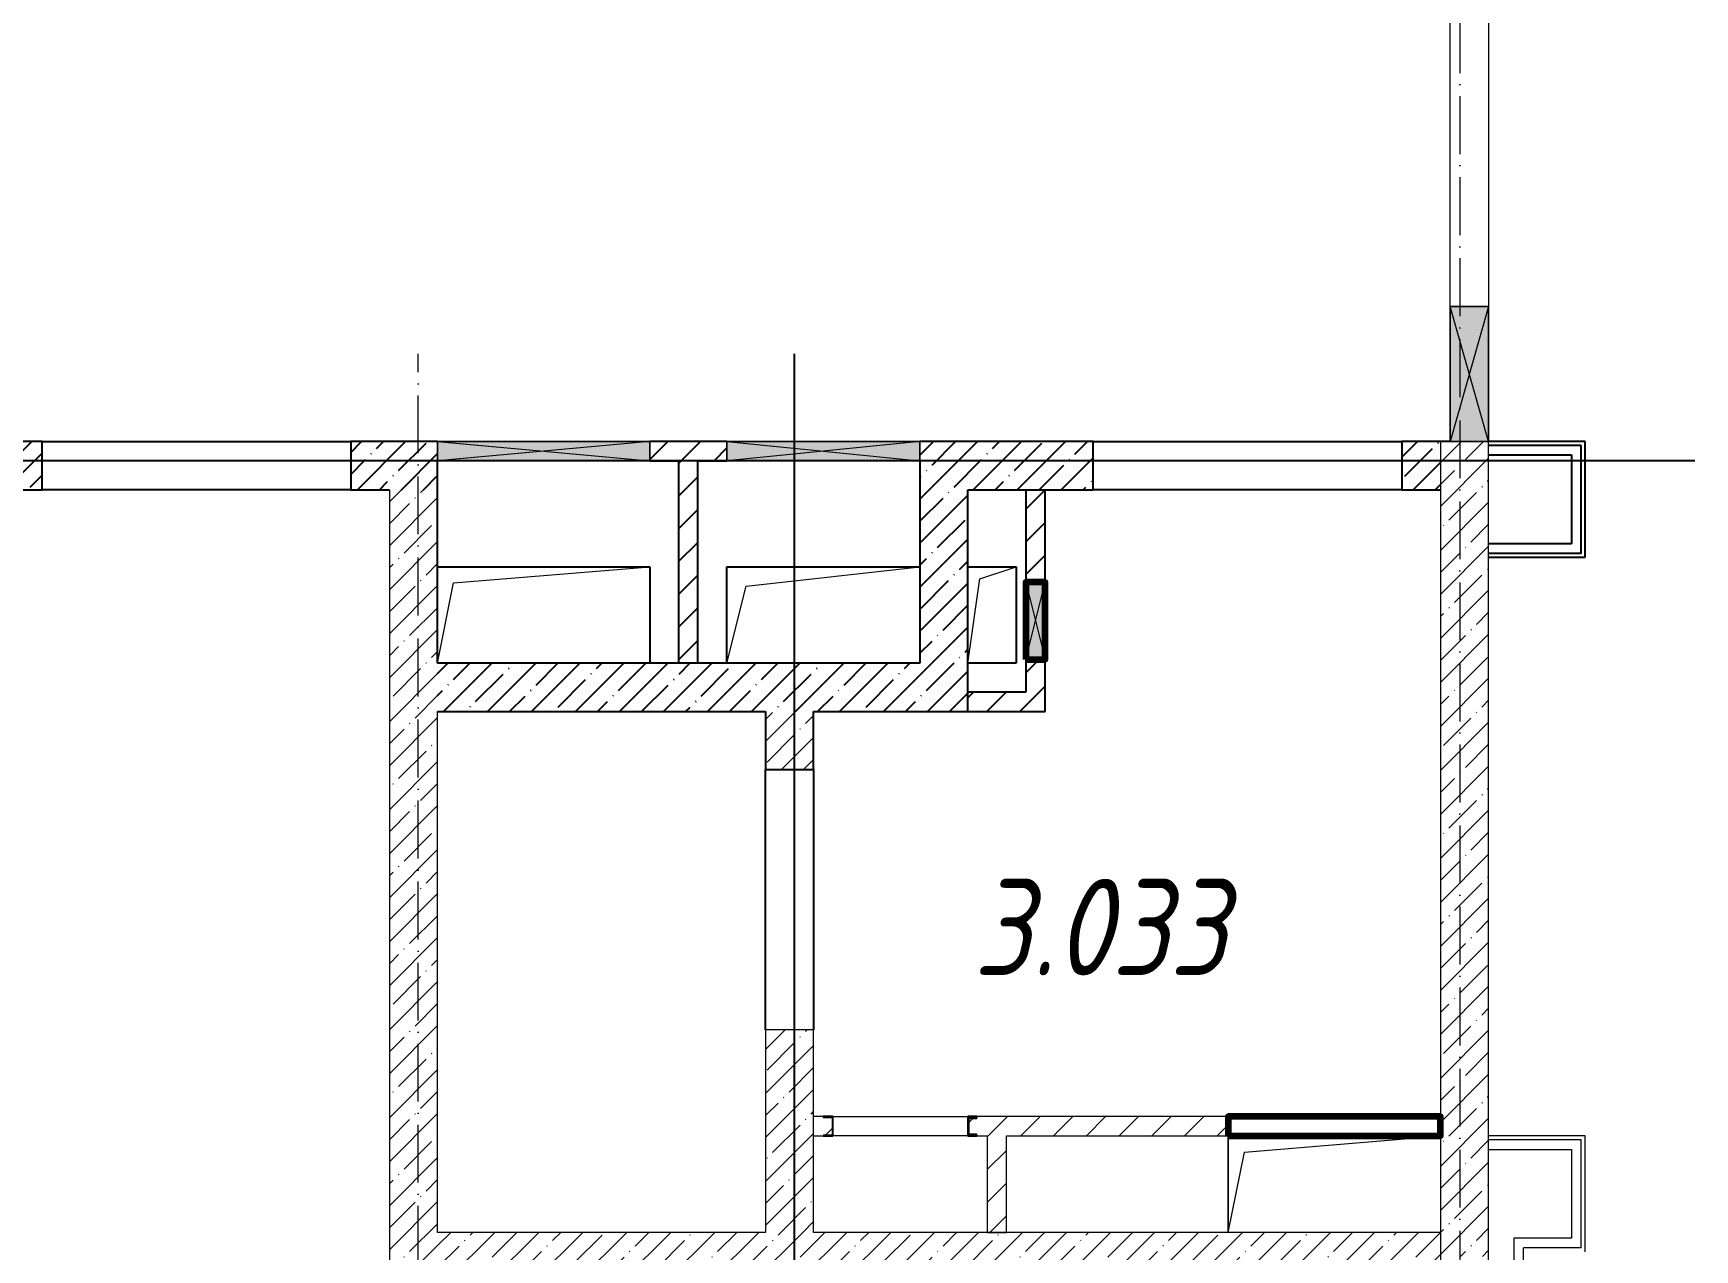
# Model space of a CAD drawing. Header units: millimetres. Extents: x -356862 to 418287, y 0 to 839748.
# Drawn here: x 224133 to 232748, y 460907 to 467213 of the extents above; entities that cross this region are included whole.
import ezdxf

# ---------------------------------------------------------------- set-up
doc = ezdxf.new("R2010")
doc.units = ezdxf.units.MM
doc.linetypes.add('50_200_ШТРИХ_1Т_ш5_п1_п1_', pattern=[700, 500, -100, 0, -100])
for name, color, linetype, lineweight in [('9.7) Заделка 956 шт', 6, 'Continuous', 158), ('A-DETL-GENF-OTLN', 7, 'Continuous', 9), ('A-FLOR-____-OTLN', 7, 'Continuous', 9), ('A-GENM-____-MCUT', 7, 'Continuous', 25), ('A-GENM-____-OTLN', 7, 'Continuous', 9), ('A-GENM-____-OTLN-1', 7, 'Continuous', 25), ('A-GLAZ-____-OTLN', 7, 'Continuous', 9), ('A-WALL-____-MCUT-1', 7, 'Continuous', 9), ('A-WALL-____-MCUT-3', 7, 'Continuous', 9), ('A-WALL-____-PATT-1', 7, 'Continuous', 9), ('A-WALL-FNSH-MCUT-1', 7, 'Continuous', 9), ('I-WALL-____-OTLN', 7, 'Continuous', 9), ('S-GRID-____-OTLN-1', 7, '50_200_ШТРИХ_1Т_ш5_п1_п1_', 9)]:
    doc.layers.add(name, color=color, linetype=linetype, lineweight=lineweight)
doc.styles.add('ISOCPEUR_I_2', font='isocpeui.ttf', dxfattribs={"width": 0.85, "height": 2.3})
pattern_1 = [(45, (142429.06, 459015.94), (-84.85281, 84.85281), [])]
pattern_2 = [(45, (142429.06, 459015.94), (-114.04925, 114.04925), []), (45, (142543.1, 459015.94), (-114.04925, 114.04925), [201.612, -40.322, 3.353, -36.97])]

# ---------------------------------------------------------------- blocks, each defined once
blk = doc.blocks.new('154_Фахверк_СКБ_Швеллер - Тип_100_3960_зеркало-28515619-АР1_План отверстий 3 этажа в осях 1-64_А-ГГ')
at = {"layer": 'A-GENM-____-MCUT'}
for p, q in [((175, 50), (125, 50)), ((125, 50), (125, -50)), ((128, 47), (175, 47)), ((128, -47), (128, 47)), ((175, 47), (175, 50)), ((125, -50), (175, -50)), ((175, -47), (128, -47)), ((175, -50), (175, -47))]:
    blk.add_line(p, q, dxfattribs=at)
blk = doc.blocks.new('154_Стойка_СКБ_Швеллер - СМ-2180_100-28318692-АР1_План отверстий 3 этажа в осях 1-64_А-ГГ')
at = {"layer": 'A-GENM-____-MCUT'}
for p, q in [((171, 50), (125, 50)), ((125, 50), (125, -50)), ((129.5, 42.4), (171, 42.4)), ((129.5, -42.4), (129.5, 42.4)), ((171, 42.4), (171, 50)), ((125, -50), (171, -50)), ((171, -42.4), (129.5, -42.4)), ((171, -50), (171, -42.4))]:
    blk.add_line(p, q, dxfattribs=at)
blk = doc.blocks.new('AR_Отверстие прямоугольное _в плите_ - AR_Отверстие прямоугольное _в плите_-V171-АР1_План отверстий 3 этажа в осях 1-64_А-ГГ')
at = {"layer": 'A-GENM-____-OTLN'}
for p, q in [((125, 250), (-125, 250)), ((-125, -250), (-62.5, 187.5)), ((-62.5, 187.5), (125, 250)), ((125, -250), (125, 250)), ((-125, -250), (125, -250))]:
    blk.add_line(p, q, dxfattribs=at)
blk = doc.blocks.new('AR_Отверстие прямоугольное _в плите_ - AR_Отверстие прямоугольное _в плите_-V206-АР1_План отверстий 3 этажа в осях 1-64_А-ГГ')
at = {"layer": 'A-GENM-____-OTLN'}
for p, q in [((500, 250), (-500, 250)), ((-500, 250), (-500, -250)), ((-400, 150), (500, 250)), ((-500, -250), (-400, 150))]:
    blk.add_line(p, q, dxfattribs=at)
blk = doc.blocks.new('AR_Отверстие прямоугольное _в плите_ - AR_Отверстие прямоугольное _в плите_-30552508-АР1_План отверстий 3 этажа в осях 1-64_А-ГГ')
at = {"layer": 'A-GENM-____-OTLN'}
for p, q in [((550, 250), (-550, 250)), ((-466.7, 166.7), (550, 250)), ((550, -250), (550, 250)), ((-550, -250), (-466.7, 166.7))]:
    blk.add_line(p, q, dxfattribs=at)
blk = doc.blocks.new('AR_Отверстие прямоугольное _в плите_ - AR_Отверстие прямоугольное _в плите_-V211-АР1_План отверстий 3 этажа в осях 1-64_А-ГГ')
at = {"layer": 'A-GENM-____-OTLN'}
for p, q in [((-550, 250), (-550, -250)), ((-466.7, 166.7), (550, 250)), ((-550, -250), (-466.7, 166.7))]:
    blk.add_line(p, q, dxfattribs=at)
blk = doc.blocks.new('AR_Отверстие прямоугольное _в стене_ - AR_Отверстие прямоугольное _в стене__ЭОМ-36424574-АР1_План отверстий 3 этажа в осях 1-64_А-ГГ')
at = {"layer": 'A-GLAZ-____-OTLN'}
blk.add_hatch(color=256, dxfattribs=at).paths.add_polyline_path([(350, 100), (-350, 100), (-350, -100), (350, -100)], flags=0)
at = {"layer": 'A-DETL-GENF-OTLN'}
for p, q in [((-350, -100), (-350, 100)), ((-350, 100), (350, 100)), ((350, 100), (-350, -100)), ((-350, 100), (350, -100)), ((350, 100), (-350, 100)), ((-350, 100), (-350, -100)), ((350, 100), (350, -100)), ((350, -100), (350, 100)), ((350, -100), (-350, -100)), ((-350, -100), (350, -100))]:
    blk.add_line(p, q, dxfattribs=at)
blk = doc.blocks.new('AR_Отверстие прямоугольное _в стене_ - AR_Отверстие прямоугольное _в стене__ОВ-36971683-АР1_План отверстий 3 этажа в осях 1-64_А-ГГ')
at = {"layer": 'A-GLAZ-____-OTLN'}
blk.add_hatch(color=256, dxfattribs=at).paths.add_polyline_path([(500, -50), (500, 50), (-500, 50), (-500, -50)], flags=0)
at = {"layer": 'A-DETL-GENF-OTLN'}
for p, q in [((-500, -50), (-500, 50)), ((-500, 50), (500, 50)), ((500, 50), (-500, -50)), ((-500, 50), (500, -50)), ((500, 50), (-500, 50)), ((-500, 50), (-500, -50)), ((500, 50), (500, -50)), ((500, -50), (500, 50)), ((500, -50), (-500, -50)), ((-500, -50), (500, -50))]:
    blk.add_line(p, q, dxfattribs=at)
blk = doc.blocks.new('AR_Отверстие прямоугольное _в стене_ - AR_Отверстие прямоугольное _в стене__ОВ-36913595-АР1_План отверстий 3 этажа в осях 1-64_А-ГГ')
at = {"layer": 'A-GLAZ-____-OTLN'}
blk.add_hatch(color=256, dxfattribs=at).paths.add_polyline_path([(550, -50), (550, 50), (-550, 50), (-550, -50), (474.6, -50)], flags=0)
at = {"layer": 'A-DETL-GENF-OTLN'}
for p, q in [((-550, -50), (-550, 50)), ((-550, 50), (550, 50)), ((550, 50), (-550, -50)), ((-550, 50), (550, -50)), ((550, 50), (-550, 50)), ((-550, 50), (-550, -50)), ((550, 50), (550, -50)), ((550, -50), (550, 50)), ((550, -50), (-550, -50)), ((-550, -50), (550, -50))]:
    blk.add_line(p, q, dxfattribs=at)
blk = doc.blocks.new('AR_Отверстие прямоугольное _в стене_ - AR_Отверстие прямоугольное _в стене__ОВ-36970111-АР1_План отверстий 3 этажа в осях 1-64_А-ГГ')
at = {"layer": 'A-GLAZ-____-OTLN'}
blk.add_hatch(color=256, dxfattribs=at).paths.add_polyline_path([(-200, -50), (200, -50), (200, 50), (-200, 50)], flags=0)
at = {"layer": 'A-DETL-GENF-OTLN'}
for p, q in [((-200, -50), (-200, 50)), ((-200, 50), (200, 50)), ((200, 50), (-200, -50)), ((-200, 50), (200, -50)), ((200, 50), (-200, 50)), ((-200, 50), (-200, -50)), ((200, 50), (200, -50)), ((200, -50), (200, 50)), ((200, -50), (-200, -50)), ((-200, -50), (200, -50))]:
    blk.add_line(p, q, dxfattribs=at)

msp = doc.modelspace()

# ---------------------------------------------------------------- hatches: boundary and pattern name
h = msp.add_hatch()
h.set_pattern_fill('FP_38', color=256, style=0, pattern_type=2)
h.set_pattern_definition(pattern_2)
h.paths.add_polyline_path([(226229.0567, 464846.983), (226229.0567, 465096.983), (225779.0567, 465096.983), (225779.0567, 464846.983), (225979.0567, 464846.983)], flags=0)
h.paths.add_polyline_path([(223829.0567, 464846.983), (224179.0567, 464846.983), (224179.0567, 465096.983), (223579.0567, 465096.983), (223579.0567, 464846.983), (223718.737, 464846.983)], flags=0)
h = msp.add_hatch()
h.set_pattern_fill('FP_4', color=256, style=0, pattern_type=2)
h.set_pattern_definition(pattern_1)
h.paths.add_polyline_path([(227579.0567, 464996.983), (227729.0567, 464996.983), (227729.0567, 465096.983), (227329.0567, 465096.983), (227329.0567, 464996.983), (227479.0567, 464996.983)], flags=0)
h = msp.add_hatch()
h.set_pattern_fill('FP_38', color=256, style=0, pattern_type=2)
h.set_pattern_definition(pattern_2)
h.paths.add_polyline_path([(231429.0567, 464846.983), (231429.0567, 465096.983), (231229.0567, 465096.983), (231229.0567, 464846.983)], flags=0)
h.paths.add_polyline_path([(229021.1299, 464846.983), (229629.0567, 464846.983), (229629.0567, 465096.983), (228729.0567, 465096.983), (228729.0567, 464846.983), (228979.0567, 464846.983)], flags=0)
h = msp.add_hatch()
h.set_pattern_fill('FP_4', color=256, style=0, pattern_type=2)
h.set_pattern_definition(pattern_1)
h.paths.add_polyline_path([(227579.0567, 463946.983), (227579.0567, 464996.983), (227479.0567, 464996.983), (227479.0567, 463946.983)], flags=0)
h = msp.add_hatch()
h.set_pattern_fill('FP_38', color=256, style=0, pattern_type=2)
h.set_pattern_definition(pattern_2)
h.paths.add_polyline_path([(228979.0567, 463946.983), (228979.0567, 464846.983), (228729.0567, 464846.983), (228729.0567, 463946.983)], flags=0)
h = msp.add_hatch()
h.set_pattern_fill('FP_4', color=256, style=0, pattern_type=2)
h.set_pattern_definition(pattern_1)
h.paths.add_polyline_path([(229379.0567, 463696.983), (229379.0567, 463966.983), (229279.0567, 463966.983), (229279.0567, 463696.983)], flags=0)
h.paths.add_polyline_path([(229379.0567, 464366.983), (229379.0567, 464846.983), (229279.0567, 464846.983), (229279.0567, 464366.983), (229333.3424, 464366.983)], flags=0)
h = msp.add_hatch()
h.set_pattern_fill('FP_38', color=256, style=0, pattern_type=2)
h.set_pattern_definition(pattern_2)
h.paths.add_polyline_path([(228979.0567, 463696.983), (228979.0567, 463946.983), (226229.0567, 463946.983), (226229.0567, 463696.983), (228179.0567, 463696.983)], flags=0)
h = msp.add_hatch()
h.set_pattern_fill('FP_4', color=256, style=0, pattern_type=2)
h.set_pattern_definition(pattern_1)
h.paths.add_polyline_path([(229279.0567, 463696.983), (229279.0567, 463796.983), (228979.0567, 463796.983), (228979.0567, 463696.983), (229021.1299, 463696.983)], flags=0)
at = {"layer": 'A-WALL-____-PATT-1'}
h = msp.add_hatch(dxfattribs=at)
h.set_pattern_fill('FP_38', color=256, style=0, pattern_type=2)
h.set_pattern_definition(pattern_2)
h.paths.add_polyline_path([(231429.0567, 460871.983), (231679.0567, 460871.983), (231679.0567, 465096.983), (231429.0567, 465096.983), (231429.0567, 461470.055)], flags=0)
h = msp.add_hatch(dxfattribs=at)
h.set_pattern_fill('FP_38', color=256, style=0, pattern_type=2)
h.set_pattern_definition(pattern_2)
h.paths.add_polyline_path([(226229.0567, 460746.983), (226229.0567, 464846.983), (225979.0567, 464846.983), (225979.0567, 460746.983)], flags=0)
h = msp.add_hatch(dxfattribs=at)
h.set_pattern_fill('FP_38', color=256, style=0, pattern_type=2)
h.set_pattern_definition(pattern_2)
h.paths.add_polyline_path([(228179.0567, 460996.983), (228179.0567, 462046.983), (227929.0567, 462046.983), (227929.0567, 460996.983)], flags=0)
h.paths.add_polyline_path([(227929.0567, 463396.983), (228179.0567, 463396.983), (228179.0567, 463696.983), (227929.0567, 463696.983)], flags=0)
h = msp.add_hatch(dxfattribs=at)
h.set_pattern_fill('FP_4', color=256, style=0, pattern_type=2)
h.set_pattern_definition(pattern_1)
h.paths.add_polyline_path([(228179.0567, 461496.983), (228229.0567, 461496.983), (228229.0567, 461499.983), (228276.0567, 461499.983), (228276.0567, 461593.983), (228229.0567, 461593.983), (228229.0567, 461596.983), (228179.0567, 461596.983), (228179.0567, 461499.983)], flags=0)
h.paths.add_polyline_path([(229079.0567, 461496.983), (230329.0567, 461496.983), (230329.0567, 461596.983), (229025.0567, 461596.983), (229025.0567, 461589.383), (228983.5567, 461589.383), (228983.5567, 461504.583), (229025.0567, 461504.583), (229025.0567, 461496.983)], flags=0)
h = msp.add_hatch(dxfattribs=at)
h.set_pattern_fill('FP_4', color=256, style=0, pattern_type=2)
h.set_pattern_definition(pattern_1)
h.paths.add_polyline_path([(229179.0567, 460996.983), (229179.0567, 461496.983), (229079.0567, 461496.983), (229079.0567, 460996.983)], flags=0)
h = msp.add_hatch(dxfattribs=at)
h.set_pattern_fill('FP_38', color=256, style=0, pattern_type=2)
h.set_pattern_definition(pattern_2)
h.paths.add_polyline_path([(231429.0567, 460746.983), (231429.0567, 460996.983), (226229.0567, 460996.983), (226229.0567, 460746.983), (230788.5942, 460746.983)], flags=0)

# ---------------------------------------------------------------- linework, layer by layer
at = {"color": 251, "ltscale": 0.6, "true_color": 0x636466}
for p, q in [((228079.0567, 454533.3346), (228079.0567, 465550.9569)), ((232747.844, 464996.983), (137760.2865, 464996.983))]:
    msp.add_line(p, q, dxfattribs=at)
for p, q in [((224179.0567, 465096.983), (223579.0567, 465096.983)), ((224179.0567, 464846.983), (224179.0567, 465096.983)), ((224179.0567, 465096.983), (225779.0567, 465096.983)), ((226229.0567, 465096.983), (225779.0567, 465096.983)), ((225779.0567, 465096.983), (225779.0567, 464846.983)), ((227729.0567, 465096.983), (227329.0567, 465096.983)), ((229629.0567, 465096.983), (228729.0567, 465096.983)), ((229629.0567, 464846.983), (229629.0567, 465096.983)), ((229629.0567, 465096.983), (231229.0567, 465096.983)), ((231479.0567, 465096.983), (231229.0567, 465096.983)), ((231229.0567, 465096.983), (231229.0567, 464846.983)), ((232179.0567, 465096.983), (231679.0567, 465096.983)), ((232159.0567, 465076.983), (231679.0567, 465076.983)), ((232159.0567, 464516.983), (232159.0567, 465076.983)), ((232179.0567, 464496.983), (232179.0567, 465096.983)), ((226229.0567, 463946.983), (226229.0567, 464996.983)), ((227329.0567, 464996.983), (227479.0567, 464996.983)), ((227479.0567, 464996.983), (227479.0567, 463946.983)), ((227579.0567, 464996.983), (227729.0567, 464996.983)), ((227579.0567, 463946.983), (227579.0567, 464996.983)), ((228729.0567, 464996.983), (228729.0567, 463946.983)), ((231679.0567, 465026.983), (232109.0567, 465026.983)), ((232109.0567, 465026.983), (232109.0567, 464566.983)), ((223829.0567, 464846.983), (224179.0567, 464846.983)), ((225779.0567, 464846.983), (224179.0567, 464846.983)), ((225779.0567, 464846.983), (225979.0567, 464846.983)), ((228979.0567, 464846.983), (229629.0567, 464846.983)), ((228979.0567, 463696.983), (228979.0567, 464846.983)), ((229279.0567, 464846.983), (229279.0567, 464366.983)), ((229379.0567, 464366.983), (229379.0567, 464846.983)), ((231229.0567, 464846.983), (229629.0567, 464846.983)), ((231229.0567, 464846.983), (231429.0567, 464846.983)), ((232109.0567, 464566.983), (231679.0567, 464566.983)), ((232159.0567, 464516.983), (231679.0567, 464516.983)), ((231679.0567, 464496.983), (232179.0567, 464496.983)), ((226229.0567, 464446.983), (227329.0567, 464446.983)), ((227329.0567, 464446.983), (227329.0567, 463946.983)), ((227729.0567, 464446.983), (228729.0567, 464446.983)), ((227729.0567, 463946.983), (227729.0567, 464446.983)), ((228979.0567, 464446.983), (229229.0567, 464446.983)), ((229229.0567, 464446.983), (229229.0567, 463946.983)), ((228729.0567, 463946.983), (226229.0567, 463946.983)), ((229229.0567, 463946.983), (228979.0567, 463946.983)), ((229279.0567, 463966.983), (229279.0567, 463796.983)), ((229379.0567, 463696.983), (229379.0567, 463966.983)), ((229279.0567, 463796.983), (228979.0567, 463796.983)), ((226229.0567, 463696.983), (227929.0567, 463696.983)), ((227929.0567, 463696.983), (227929.0567, 463396.983)), ((228179.0567, 463396.983), (228179.0567, 463696.983)), ((228179.0567, 463696.983), (228979.0567, 463696.983)), ((228979.0567, 463696.983), (229379.0567, 463696.983)), ((227929.0567, 463396.983), (228179.0567, 463396.983)), ((227929.0567, 462046.983), (227929.0567, 463396.983)), ((228179.0567, 463396.983), (228179.0567, 462046.983))]:
    msp.add_line(p, q)
at = {"layer": '9.7) Заделка 956 шт'}
for points in [[(229279.0567, 463966.983), (229379.0567, 463966.983), (229379.0567, 464366.983), (229279.0567, 464366.983)], [(230329.0567, 461496.983), (231429.0567, 461496.983), (231429.0567, 461596.983), (230329.0567, 461596.983)]]:
    msp.add_lwpolyline(points, close=True, dxfattribs=at)
at = {"layer": 'A-FLOR-____-OTLN'}
msp.add_line((230329.0567, 460996.983), (230329.0567, 461496.983), dxfattribs=at)
at = {"layer": 'A-WALL-____-MCUT-1'}
for p, q in [((231429.0567, 465096.983), (231429.0567, 461596.983)), ((231679.0567, 457596.983), (231679.0567, 465096.983)), ((225979.0567, 464846.983), (225979.0567, 460746.983)), ((226229.0567, 460996.983), (226229.0567, 463696.983)), ((227929.0567, 462046.983), (227929.0567, 460996.983)), ((228179.0567, 462046.983), (227929.0567, 462046.983)), ((228179.0567, 460996.983), (228179.0567, 462046.983)), ((231429.0567, 461496.983), (231429.0567, 457596.983)), ((227929.0567, 460996.983), (226229.0567, 460996.983)), ((231429.0567, 460996.983), (228179.0567, 460996.983))]:
    msp.add_line(p, q, dxfattribs=at)
at = {"layer": 'A-WALL-____-MCUT-3'}
for p, q in [((232159.0567, 461476.983), (231679.0567, 461476.983)), ((232159.0567, 460916.983), (232159.0567, 461476.983)), ((231679.0567, 461426.983), (232109.0567, 461426.983)), ((232109.0567, 461426.983), (232109.0567, 460966.983)), ((232109.0567, 460966.983), (231809.0567, 460966.983)), ((231809.0567, 460966.983), (231809.0567, 457876.983)), ((232159.0567, 460916.983), (231859.0567, 460916.983)), ((231859.0567, 457926.983), (231859.0567, 460916.983))]:
    msp.add_line(p, q, dxfattribs=at)
at = {"layer": 'A-WALL-FNSH-MCUT-1'}
for p, q in [((228229.0567, 461596.983), (228179.0567, 461596.983)), ((230329.0567, 461596.983), (229025.0567, 461596.983)), ((228179.0567, 461496.983), (228229.0567, 461496.983)), ((229025.0567, 461496.983), (229079.0567, 461496.983)), ((229079.0567, 461496.983), (229079.0567, 460996.983)), ((229179.0567, 461496.983), (230329.0567, 461496.983)), ((229179.0567, 460996.983), (229179.0567, 461496.983)), ((232179.0567, 461496.983), (231679.0567, 461496.983)), ((232179.0567, 460896.983), (232179.0567, 461496.983)), ((229079.0567, 460996.983), (229179.0567, 460996.983))]:
    msp.add_line(p, q, dxfattribs=at)
at = {"layer": 'I-WALL-____-OTLN'}
for p, q in [((231479.0567, 465796.983), (231479.0567, 467996.983)), ((231679.0567, 467996.983), (231679.0567, 465796.983)), ((228279.0567, 461596.983), (228979.0567, 461596.983)), ((228979.0567, 461496.983), (228279.0567, 461496.983))]:
    msp.add_line(p, q, dxfattribs=at)
at = {"layer": 'S-GRID-____-OTLN-1', "color": 251, "ltscale": 0.6, "true_color": 0x636466}
for p, q in [((231529.0567, 508896.9006), (231529.0567, 454533.3346)), ((226129.0567, 454533.3346), (226129.0567, 465550.9569))]:
    msp.add_line(p, q, dxfattribs=at)

# ---------------------------------------------------------------- block references
for name, p, rotation in [('AR_Отверстие прямоугольное _в стене_ - AR_Отверстие прямоугольное _в стене__ЭОМ-36424574-АР1_План отверстий 3 этажа в осях 1-64_А-ГГ', (231579.0567, 465446.983), 269.9999999999999), ('AR_Отверстие прямоугольное _в стене_ - AR_Отверстие прямоугольное _в стене__ОВ-36970111-АР1_План отверстий 3 этажа в осях 1-64_А-ГГ', (229329.0567, 464166.983), 90)]:
    msp.add_blockref(name, p, dxfattribs=dict(rotation=rotation))
for name, p in [('AR_Отверстие прямоугольное _в стене_ - AR_Отверстие прямоугольное _в стене__ОВ-36913595-АР1_План отверстий 3 этажа в осях 1-64_А-ГГ', (226779.0567, 465046.983)), ('AR_Отверстие прямоугольное _в стене_ - AR_Отверстие прямоугольное _в стене__ОВ-36971683-АР1_План отверстий 3 этажа в осях 1-64_А-ГГ', (228229.0567, 465046.983)), ('AR_Отверстие прямоугольное _в плите_ - AR_Отверстие прямоугольное _в плите_-30552508-АР1_План отверстий 3 этажа в осях 1-64_А-ГГ', (226779.0567, 464196.983)), ('AR_Отверстие прямоугольное _в плите_ - AR_Отверстие прямоугольное _в плите_-V206-АР1_План отверстий 3 этажа в осях 1-64_А-ГГ', (228229.0567, 464196.983)), ('AR_Отверстие прямоугольное _в плите_ - AR_Отверстие прямоугольное _в плите_-V171-АР1_План отверстий 3 этажа в осях 1-64_А-ГГ', (229104.0567, 464196.983))]:
    msp.add_blockref(name, p)
at = {"layer": 'A-GENM-____-OTLN'}
msp.add_blockref('AR_Отверстие прямоугольное _в плите_ - AR_Отверстие прямоугольное _в плите_-V211-АР1_План отверстий 3 этажа в осях 1-64_А-ГГ', (230879.0567, 461246.983), dxfattribs=at)
at = {"layer": 'A-GENM-____-OTLN-1', "rotation": 180}
msp.add_blockref('154_Фахверк_СКБ_Швеллер - Тип_100_3960_зеркало-28515619-АР1_План отверстий 3 этажа в осях 1-64_А-ГГ', (228404.0567, 461546.983), dxfattribs=at)
at = {"layer": 'A-GENM-____-OTLN-1'}
msp.add_blockref('154_Стойка_СКБ_Швеллер - СМ-2180_100-28318692-АР1_План отверстий 3 этажа в осях 1-64_А-ГГ', (228854.0567, 461546.983), dxfattribs=at)

# ---------------------------------------------------------------- texts
at = {"insert": (229006.9907, 462829.7896), "char_height": 500, "width": 785.65375, "attachment_point": 1, "style": 'ISOCPEUR_I_2'}
msp.add_mtext('3.033', dxfattribs=at)

doc.saveas('drawing.dxf')
